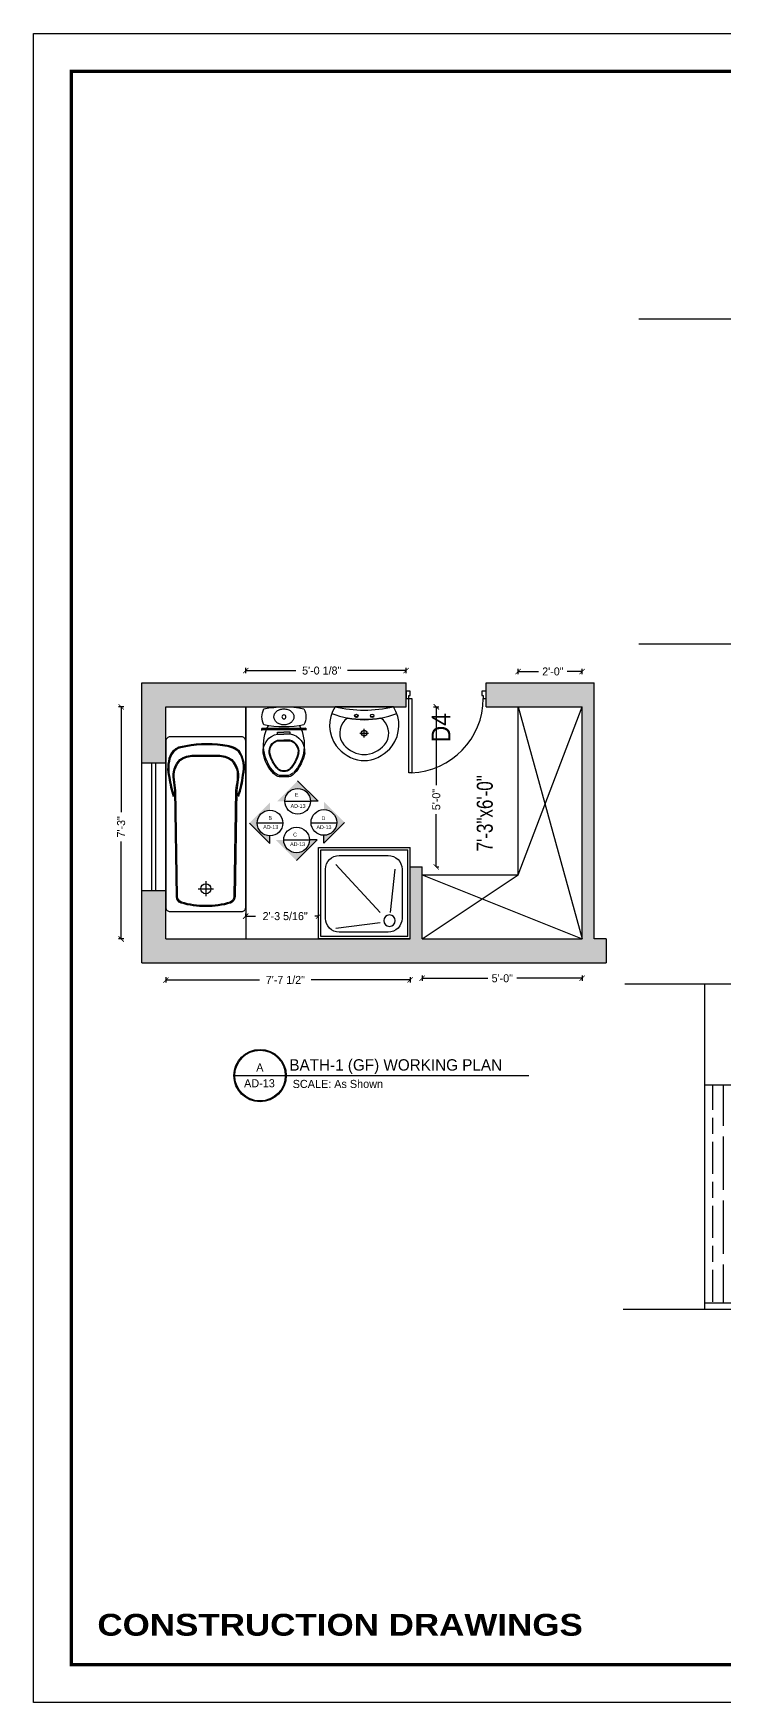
# Model space of a CAD drawing. Extents: x 10753 to 18704, y -5361 to 1140.
# Drawn here: x 13904 to 14163, y -3948 to -3322 of the extents above; entities that cross this region are included whole.
import ezdxf
from ezdxf.enums import TextEntityAlignment as Align

# ---------------------------------------------------------------- set-up
doc = ezdxf.new("R2010")
doc.units = 0
doc.header["$LTSCALE"] = 30
doc.header["$MEASUREMENT"] = 0
doc.header["$PDMODE"] = 3
doc.layers.get('0').update_dxf_attribs({"linetype": 'CONTINUOUS'})
doc.layers.get('DEFPOINTS').update_dxf_attribs({"linetype": 'CONTINUOUS'})
for name, color, linetype in [('BLOCK', 7, 'CONTINUOUS'), ('DIM', 6, 'CONTINUOUS'), ('DOOR', 4, 'CONTINUOUS'), ('furniture', 9, 'CONTINUOUS'), ('SEAL', 1, 'CONTINUOUS'), ('SLINE', 3, 'CONTINUOUS'), ('TEXT', 13, 'CONTINUOUS'), ('TEXTDW', 3, 'CONTINUOUS'), ('WALL', 2, 'CONTINUOUS'), ('Walls Hatch', 51, 'CONTINUOUS'), ('WINDOW', 5, 'CONTINUOUS'), ('WL', 9, 'CONTINUOUS')]:
    doc.layers.add(name, color=color, linetype=linetype)
doc.styles.add('EE', font='eurr____.ttf')
doc.styles.add('SMALL-DIM', font='stylu.ttf', dxfattribs={"height": 2})
doc.styles.get("Standard").update_dxf_attribs({"font": 'stylu.ttf', "height": 3})
doc.styles.add('STYLE3', font='ariblk.ttf', dxfattribs={"height": 1})
doc.dimstyles.new('D1', dxfattribs={"dimtxt": 6, "dimasz": 5, "dimexe": 1, "dimexo": 2, "dimgap": 1, "dimtad": 1, "dimdec": 4, "dimzin": 3, "dimdsep": 46, "dimlunit": 4, "dimtxsty": 'Standard', "dimcen": 3, "dimclrd": 7, "dimclre": 7, "dimclrt": 2, "dimadec": 0, "dimazin": 0, "dimtfac": 1, "dimtdec": 4, "dimtofl": 0, "dimtmove": 2, "dimatfit": 3, "dimfxl": 1, "dimfrac": 2, "dimtolj": 1, "dimtzin": 1, "dimarcsym": 0})

# ---------------------------------------------------------------- blocks, each defined once
blk = doc.blocks.new('D1')
for p, q in [((-3, 40.85), (-1.5, 40.85)), ((-3, 1.85), (-3, 40.85)), ((-1.5, 40.85), (-1.5, 1.85)), ((-40.5, 1.88), (-42, 1.88)), ((-42, 1.88), (-42, -1.88)), ((-40.5, 0.38), (-40.5, 1.88)), ((-39.75, 0.38), (-40.5, 0.38)), ((-39.75, -1.88), (-39.75, 0.38)), ((-1.5, 1.85), (-3, 1.85)), ((-2.25, 0.38), (-2.25, -1.88)), ((-1.5, 0.38), (-2.25, 0.38)), ((0, 1.88), (-1.5, 1.88)), ((-1.5, 1.88), (-1.5, 0.38)), ((0, -1.88), (0, 1.88)), ((-42, -1.88), (-39.75, -1.88)), ((-2.25, -1.88), (0, -1.88))]:
    blk.add_line(p, q)
blk.add_arc((-1.5, 1.88), 39, 91.84981, 180)
blk = doc.blocks.new('WINDOW')
for p, q in [((12, 0), (0, 0)), ((12, -3.75), (0, -3.75)), ((12, -5.25), (0, -5.25)), ((12, -9), (0, -9))]:
    blk.add_line(p, q)
blk = doc.blocks.new('A$C17367797')
at = {"color": 2}
for p, q in [((11.4, 10.32), (14.59, 10.32)), ((13, 8.73), (13, 11.92))]:
    blk.add_line(p, q, dxfattribs=at)
for points in [[(23.94, 20.16), (2.06, 20.16, 0.313319), (2.54, 5.54, 0.199679), (11.81, 0.07, 0.059042), (14.19, 0.07, 0.199679), (23.46, 5.54, 0.313319)], [(21.3, 6.91, 0.393124), (19.21, 15.96, -0.095727), (6.79, 15.96, 0.393124), (4.7, 6.91, 0.226359), (12.1, 2.33, 0.028741), (13, 2.28, 0.028741), (13.9, 2.33, 0.226359)]]:
    blk.add_lwpolyline(points, format="xyb", close=True)
for centre in [(10.05, 16.76), (15.98, 16.81)]:
    blk.add_circle(centre, 0.647)
blk.add_circle((13, 10.32), 1.06, dxfattribs=at)
for centre, radius, start, end in [((13, 69.54), 50.58, 257.50525, 282.49475), ((13, 48.1), 32.74, 248.16294, 291.83706), ((10.05, 17.72), 1.15, 235.92231, 304.07769), ((15.97, 17.76), 1.15, 236.72043, 304.87581)]:
    blk.add_arc(centre, radius, start, end)
blk = doc.blocks.new('W.C')
for p, q in [((-3.56, 25.29), (-3.82, 25.06)), ((1.87, 26.24), (-1.79, 26.26)), ((1.86, 25.74), (-1.79, 25.76)), ((3.89, 25.04), (3.64, 25.27)), ((-3.25, 24.9), (-3.45, 24.72)), ((-2.37, 12.76), (-0.03, 12.75)), ((0.04, 12.75), (2.37, 12.74)), ((-8.23, 8.82), (-8.23, 8.07)), ((8.27, 8.67), (-8.23, 8.71)), ((-8.23, 8.21), (8.27, 8.17)), ((-8.23, 7.96), (8.27, 7.92)), ((-2.37, 10.26), (-2.38, 9.51)), ((-2.38, 9.51), (-0.04, 9.5)), ((-2.37, 12.51), (-0.03, 12.5)), ((-2.37, 10.26), (-0.04, 10.25)), ((2.37, 12.49), (0.03, 12.5)), ((2.36, 10.24), (0.03, 10.25)), ((2.36, 9.49), (0.03, 9.5)), ((2.36, 10.24), (2.36, 9.49)), ((8.27, 8.02), (8.27, 8.77))]:
    blk.add_line(p, q)
blk.add_circle((0.01, 3.75), 0.75)
for centre, radius, start, end in [((7.64, 14.23), 15.77, 136.64147, 168.89213), ((-0.02, 20.87), 5.66, 108.18785, 128.72999), ((-0.02, 20.87), 5.16, 108.18785, 128.72999), ((0.07, 20.87), 5.16, 50.95184, 71.49397), ((0.07, 20.87), 5.66, 50.95184, 71.49397), ((-7.63, 14.28), 15.77, 10.78969, 43.04036), ((7.64, 14.23), 15.27, 136.64147, 208.02477), ((7.64, 14.23), 13.52, 136.64147, 166.79545), ((7.64, 14.23), 13.27, 136.64147, 166.79545), ((-0.02, 20.87), 3.41, 89.64851, 128.72999), ((-0.02, 20.87), 3.16, 89.64851, 128.72999), ((0.07, 20.87), 3.41, 50.95184, 90.03331), ((0.07, 20.87), 3.16, 50.95184, 90.03331), ((-7.63, 14.28), 13.27, 12.88638, 43.04036), ((-7.63, 14.28), 13.52, 12.88638, 43.04036), ((-7.63, 14.28), 15.27, 331.69896, 43.04036), ((-1.19, 16.67), 6.59, 174.76004, 259.63864), ((-1.19, 16.67), 4.34, 172.11064, 253.25358), ((-1.19, 16.67), 4.09, 171.63458, 253.25358), ((1.21, 16.66), 6.59, 280.04318, 4.92179), ((1.21, 16.66), 4.09, 286.42825, 8.04724), ((1.21, 16.66), 4.34, 286.42825, 7.57119), ((-1.86, 3.76), 6.38, 151.76843, 207.9134), ((-0.08, -30.37), 37.88, 78.41973, 101.2621), ((-0.26, 2.9), 3.81, 108.17461, 128.50072), ((0.01, 2.08), 4.67, 89.84091, 108.17461), ((0.01, 2.08), 4.67, 71.50722, 89.84091), ((0.28, 2.9), 3.81, 51.18111, 71.50722), ((1.89, 3.74), 6.38, 331.76843, 27.9134), ((0.11, 37.87), 37.88, 258.41973, 281.2621), ((-1.32, 3.75), 2.42, 152.46729, 179.84091), ((-1.32, 3.75), 2.42, 179.84091, 207.21454), ((-0.68, 3.42), 3.14, 128.50072, 152.46729), ((-0.68, 4.08), 3.14, 207.21454, 231.18111), ((-0.26, 4.6), 3.81, 231.18111, 251.50722), ((0.02, 5.42), 4.67, 251.50722, 269.84091), ((0.02, 5.42), 4.67, 269.84091, 288.17461), ((0.28, 4.6), 3.81, 288.17461, 308.50072), ((0.7, 4.08), 3.14, 308.50072, 332.46729), ((0.7, 3.42), 3.14, 27.21454, 51.18111), ((1.34, 3.75), 2.42, 359.84091, 27.21454), ((1.34, 3.75), 2.42, 332.46729, 359.84091)]:
    blk.add_arc(centre, radius, start, end)
blk = doc.blocks.new('SHAWER1')
for p, q in [((1, -1), (1, -41)), ((1, -1), (41, -1)), ((2, -2), (2, -40)), ((2, -2), (40, -2)), ((40, -40), (40, -2)), ((41, -41), (41, -1)), ((8, -14), (5.5, -33.5)), ((12.5, -9.5), (31.5, -7.5)), ((12.5, -14), (33.5, -33.5)), ((1, -41), (41, -41)), ((2, -40), (40, -40))]:
    blk.add_line(p, q)
blk.add_lwpolyline([(31.5, -4.5), (10, -4.5, 0.414214), (4, -10.5), (4, -32, 0.414214), (10, -38), (31.5, -38, 0.414214), (37.5, -32), (37.5, -10.5, 0.414214)], format="xyb", close=True)
blk.add_circle((9, -10), 2.5)
blk = doc.blocks.new('A$C1B687418')
at = {"color": 253}
for p, q in [((54.11, 14.95), (59.78, 14.95)), ((56.95, 12.12), (56.95, 17.78))]:
    blk.add_line(p, q, dxfattribs=at)
for points in [[(63.96, 0, 0.414214), (65.52, 1.55), (65.52, 28.34, 0.414214), (63.96, 29.9), (1.55, 29.9, 0.414214), (0, 28.34), (0, 1.55, 0.414214), (1.55, 0)], [(63.56, 14.95, -0.0883), (62.3, 5.7, -0.304104), (59.91, 4), (20.15, 3.38, -0.000256), (16.1, 2.86, -0.242291), (8.44, 5.23, -0.139311), (6.82, 10.41), (6.82, 14.95), (6.82, 19.48, -0.139311), (8.44, 24.67, -0.242291), (16.1, 27.04, -0.000256), (20.15, 26.52), (59.91, 25.9, -0.304104), (62.3, 24.19, -0.0883)], [(63.17, 14.95, -0.088354), (61.93, 5.83, -0.302678), (59.9, 4.39), (20.12, 3.77, -0.000258), (16.04, 3.25, -0.241252), (8.74, 5.48, -0.138051), (7.21, 10.42), (7.21, 19.48, -0.138051), (8.74, 24.42, -0.241252), (16.04, 26.65, -0.000258), (20.12, 26.13), (59.9, 25.51, -0.302678), (61.93, 24.06, -0.088354)]]:
    blk.add_lwpolyline(points, format="xyb", close=True, dxfattribs=at)
for points in [[(22.3, 27.28, 0.055529), (14.39, 29.14, 0.217297), (5.18, 27.44, 0.154429), (3, 21.31, 0.092378), (3.72, 5.49, 0.252343), (7.2, 1.45, 0.146648), (15.24, 1.05, 0.034689), (22.38, 2.74, -0.153822)], [(22.17, 26.91, 0.0557), (14.32, 28.75, 0.216411), (5.45, 27.16, 0.153411), (3.38, 21.27, 0.092513), (4.1, 5.57, 0.252239), (7.33, 1.82, 0.146838), (15.17, 1.43, 0.034761), (22.27, 3.12, 0.034761)]]:
    blk.add_lwpolyline(points, format="xyb", dxfattribs=at)
blk.add_circle((56.95, 14.95), 1.89, dxfattribs=at)
blk = doc.blocks.new('_ArchTick')
at = {"color": 0, "linetype": 'ByBlock', "const_width": 0.15}
blk.add_lwpolyline([(-0.5, -0.5), (0.5, 0.5)], dxfattribs=at)
blk = doc.blocks.new('*D232')
at = {"layer": 'DEFPOINTS', "color": 0, "transparency": 16777216}
for p in [(14010.46, -3652.87), (13983.14, -3661.41), (14010.46, -3661.41)]:
    blk.add_point(p, dxfattribs=at)
at = {"layer": 'DIM', "color": 4, "lineweight": -2, "transparency": 16777216}
for p, q in [((13983.14, -3652.87), (13983.14, -3651.87)), ((13983.14, -3652.87), (13986.81, -3652.87)), ((14010.46, -3652.87), (14009.07, -3652.87)), ((14010.46, -3652.87), (14010.46, -3651.87))]:
    blk.add_line(p, q, dxfattribs=at)
at = {"layer": 'DIM', "color": 4, "lineweight": -2, "transparency": 16777216, "xscale": 2, "yscale": 2, "zscale": 2, "rotation": 180}
blk.add_blockref('_ArchTick', (13983.14, -3652.87), dxfattribs=at)
at = {"layer": 'DIM', "color": 4, "lineweight": -2, "transparency": 16777216, "xscale": 2, "yscale": 2, "zscale": 2}
blk.add_blockref('_ArchTick', (14010.46, -3652.87), dxfattribs=at)
at = {"layer": 'DIM', "color": 4, "transparency": 16777216, "insert": (13997.94, -3652.87), "char_height": 3, "attachment_point": 5}
blk.add_mtext('\\A1;2\'-3 5/16"', dxfattribs=at)
blk = doc.blocks.new('*D233')
at = {"layer": 'DEFPOINTS', "color": 0, "transparency": 16777216}
for p in [(13953.25, -3574.41), (13936.47, -3661.41), (13953.25, -3661.41)]:
    blk.add_point(p, dxfattribs=at)
at = {"layer": 'DIM', "color": 4, "lineweight": -2, "transparency": 16777216}
for p, q in [((13937.47, -3574.41), (13935.47, -3574.41)), ((13936.47, -3574.41), (13936.47, -3613.92)), ((13936.47, -3661.41), (13936.47, -3624.86)), ((13937.47, -3661.41), (13935.47, -3661.41))]:
    blk.add_line(p, q, dxfattribs=at)
at = {"layer": 'DIM', "color": 4, "lineweight": -2, "transparency": 16777216, "xscale": 2, "yscale": 2, "zscale": 2}
for p, rotation in [((13936.47, -3574.41), 90), ((13936.47, -3661.41), 270)]:
    blk.add_blockref('_ArchTick', p, dxfattribs=dict(at, rotation=rotation))
at = {"layer": 'DIM', "color": 4, "transparency": 16777216, "insert": (13936.47, -3619.39), "char_height": 3, "attachment_point": 5, "rotation": 90}
blk.add_mtext('\\A1;7\'-3"', dxfattribs=at)
blk = doc.blocks.new('*D234')
at = {"layer": 'DEFPOINTS', "color": 0, "transparency": 16777216}
for p in [(14043.25, -3574.41), (14054.6, -3574.41), (14047, -3634.41)]:
    blk.add_point(p, dxfattribs=at)
at = {"layer": 'DIM', "color": 4, "lineweight": -2, "transparency": 16777216}
for p, q in [((14053.6, -3574.41), (14055.6, -3574.41)), ((14054.6, -3574.41), (14054.6, -3603.72)), ((14054.6, -3634.41), (14054.6, -3614.58)), ((14054.6, -3634.41), (14055.6, -3634.41))]:
    blk.add_line(p, q, dxfattribs=at)
at = {"layer": 'DIM', "color": 4, "lineweight": -2, "transparency": 16777216, "xscale": 2, "yscale": 2, "zscale": 2}
for p, rotation in [((14054.6, -3574.41), 90), ((14054.6, -3634.41), 270)]:
    blk.add_blockref('_ArchTick', p, dxfattribs=dict(at, rotation=rotation))
at = {"layer": 'DIM', "color": 4, "transparency": 16777216, "insert": (14054.6, -3609.15), "char_height": 3, "attachment_point": 5, "rotation": 90}
blk.add_mtext('\\A1;5\'-0"', dxfattribs=at)
blk = doc.blocks.new('*D235')
at = {"layer": 'DEFPOINTS', "color": 0, "transparency": 16777216}
for p in [(13983.14, -3560.81), (13983.14, -3574.41), (14043.25, -3574.41)]:
    blk.add_point(p, dxfattribs=at)
at = {"layer": 'DIM', "color": 4, "lineweight": -2, "transparency": 16777216}
for p, q in [((13983.14, -3561.81), (13983.14, -3559.81)), ((14043.25, -3561.81), (14043.25, -3559.81)), ((13983.14, -3560.81), (14001.97, -3560.81)), ((14043.25, -3560.81), (14021.31, -3560.81))]:
    blk.add_line(p, q, dxfattribs=at)
at = {"layer": 'DIM', "color": 4, "lineweight": -2, "transparency": 16777216, "xscale": 2, "yscale": 2, "zscale": 2, "rotation": 180}
blk.add_blockref('_ArchTick', (13983.14, -3560.81), dxfattribs=at)
at = {"layer": 'DIM', "color": 4, "lineweight": -2, "transparency": 16777216, "xscale": 2, "yscale": 2, "zscale": 2}
blk.add_blockref('_ArchTick', (14043.25, -3560.81), dxfattribs=at)
at = {"layer": 'DIM', "color": 4, "transparency": 16777216, "insert": (14011.64, -3560.81), "char_height": 3, "attachment_point": 5}
blk.add_mtext('\\A1;5\'-0 1/8"', dxfattribs=at)
blk = doc.blocks.new('*D236')
at = {"layer": 'DEFPOINTS', "color": 0, "transparency": 16777216}
for p in [(14109.25, -3561.15), (14085.25, -3574.41), (14109.25, -3574.41)]:
    blk.add_point(p, dxfattribs=at)
at = {"layer": 'DIM', "color": 4, "lineweight": -2, "transparency": 16777216}
for p, q in [((14085.25, -3562.15), (14085.25, -3560.15)), ((14109.25, -3562.15), (14109.25, -3560.15)), ((14085.25, -3561.15), (14092.89, -3561.15)), ((14109.25, -3561.15), (14103.69, -3561.15))]:
    blk.add_line(p, q, dxfattribs=at)
at = {"layer": 'DIM', "color": 4, "lineweight": -2, "transparency": 16777216, "xscale": 2, "yscale": 2, "zscale": 2, "rotation": 180}
blk.add_blockref('_ArchTick', (14085.25, -3561.15), dxfattribs=at)
at = {"layer": 'DIM', "color": 4, "lineweight": -2, "transparency": 16777216, "xscale": 2, "yscale": 2, "zscale": 2}
blk.add_blockref('_ArchTick', (14109.25, -3561.15), dxfattribs=at)
at = {"layer": 'DIM', "color": 4, "transparency": 16777216, "insert": (14098.29, -3561.15), "char_height": 3, "attachment_point": 5}
blk.add_mtext('\\A1;2\'-0"', dxfattribs=at)
blk = doc.blocks.new('*D237')
at = {"layer": 'DEFPOINTS', "color": 0, "transparency": 16777216}
for p in [(14049.25, -3661.41), (14109.25, -3661.41), (14109.25, -3676.16)]:
    blk.add_point(p, dxfattribs=at)
at = {"layer": 'DIM', "color": 4, "lineweight": -2, "transparency": 16777216}
for p, q in [((14049.25, -3675.16), (14049.25, -3677.16)), ((14049.25, -3676.16), (14073.9, -3676.16)), ((14109.25, -3676.16), (14084.76, -3676.16)), ((14109.25, -3675.16), (14109.25, -3677.16))]:
    blk.add_line(p, q, dxfattribs=at)
at = {"layer": 'DIM', "color": 4, "lineweight": -2, "transparency": 16777216, "xscale": 2, "yscale": 2, "zscale": 2, "rotation": 180}
blk.add_blockref('_ArchTick', (14049.25, -3676.16), dxfattribs=at)
at = {"layer": 'DIM', "color": 4, "lineweight": -2, "transparency": 16777216, "xscale": 2, "yscale": 2, "zscale": 2}
blk.add_blockref('_ArchTick', (14109.25, -3676.16), dxfattribs=at)
at = {"layer": 'DIM', "color": 4, "transparency": 16777216, "insert": (14079.33, -3676.16), "char_height": 3, "attachment_point": 5}
blk.add_mtext('\\A1;5\'-0"', dxfattribs=at)
blk = doc.blocks.new('*D238')
at = {"layer": 'DEFPOINTS', "color": 0, "transparency": 16777216}
for p in [(13953.25, -3661.41), (14044.75, -3661.41), (13953.25, -3676.79)]:
    blk.add_point(p, dxfattribs=at)
at = {"layer": 'DIM', "color": 4, "lineweight": -2, "transparency": 16777216}
for p, q in [((13953.25, -3675.79), (13953.25, -3677.79)), ((13953.25, -3676.79), (13988.3, -3676.79)), ((14044.75, -3676.79), (14007.72, -3676.79)), ((14044.75, -3675.79), (14044.75, -3677.79))]:
    blk.add_line(p, q, dxfattribs=at)
at = {"layer": 'DIM', "color": 4, "lineweight": -2, "transparency": 16777216, "xscale": 2, "yscale": 2, "zscale": 2, "rotation": 180}
blk.add_blockref('_ArchTick', (13953.25, -3676.79), dxfattribs=at)
at = {"layer": 'DIM', "color": 4, "lineweight": -2, "transparency": 16777216, "xscale": 2, "yscale": 2, "zscale": 2}
blk.add_blockref('_ArchTick', (14044.75, -3676.79), dxfattribs=at)
at = {"layer": 'DIM', "color": 4, "transparency": 16777216, "insert": (13998.01, -3676.79), "char_height": 3, "attachment_point": 5}
blk.add_mtext('\\A1;7\'-7 1/2"', dxfattribs=at)

msp = doc.modelspace()

# ---------------------------------------------------------------- hatches: boundary and pattern name
at = {"layer": 'DIM'}
for points in [[(14010.34994, -3609.81157), (14007.4367, -3609.81157, 0.414213562), (14002.62367, -3604.99854, 0.414213562), (13997.81065, -3609.81157), (13994.89741, -3609.81157), (14002.62367, -3602.0853)], [(13992.25443, -3625.68297), (13992.25443, -3622.76972, -0.414213562), (13987.44141, -3617.9567, -0.414213562), (13992.25443, -3613.14367), (13992.25443, -3610.23043), (13984.52817, -3617.9567)], [(14012.45081, -3625.46655), (14012.45081, -3622.55331, 0.414213562), (14017.26384, -3617.74029, 0.414213562), (14012.45081, -3612.92726), (14012.45081, -3610.01402), (14020.17708, -3617.74029)], [(14009.94338, -3624.31259), (14007.03014, -3624.31259, -0.414213562), (14002.21712, -3629.12562, -0.414213562), (13997.40409, -3624.31259), (13994.49085, -3624.31259), (14002.21712, -3632.03886)]]:
    msp.add_hatch(color=3, dxfattribs=at).paths.add_polyline_path(points)
at = {"layer": 'Walls Hatch'}
h = msp.add_hatch(color=51, dxfattribs=at)
h.dxf.hatch_style = 1
h.paths.add_polyline_path([(13944.24537, -3565.4068), (13944.24537, -3595.4068), (13953.24537, -3595.4068), (13953.24537, -3587.20177), (13953.24537, -3574.4068), (13996.91869, -3574.4068, -0.008726453), (13998.24064, -3574.4068), (14043.24537, -3574.4068), (14043.24537, -3565.4068)], flags=17)
h.paths.add_polyline_path([(13953.24537, -3661.4068), (13953.24537, -3643.4068), (13944.24537, -3643.4068), (13944.24537, -3670.4068), (14118.24537, -3670.4068), (14118.24537, -3661.4068), (14113.74537, -3661.4068), (14113.74537, -3565.4068), (14073.24537, -3565.4068), (14073.24537, -3574.4068), (14109.24537, -3574.4068), (14109.24537, -3661.4068), (14049.24537, -3661.4068), (14049.24537, -3634.4068), (14044.74537, -3634.4068), (14044.74537, -3661.4068), (14010.45966, -3661.4068)])

# ---------------------------------------------------------------- linework, layer by layer
at = {"layer": 'BLOCK', "color": 7}
for p, q in [((14085.24537, -3574.4068), (14109.24537, -3661.4068)), ((14085.24537, -3637.4068), (14109.24537, -3574.4068)), ((14085.24537, -3637.4068), (14085.24537, -3574.4068)), ((14049.24537, -3637.4068), (14109.24537, -3661.4068)), ((14049.24537, -3661.4068), (14085.24537, -3637.4068)), ((14049.24537, -3637.4068), (14085.24537, -3637.4068))]:
    msp.add_line(p, q, dxfattribs=at)
at = {"layer": 'DIM'}
msp.add_line((13983.14284, -3589.43504), (13983.14284, -3574.4068), dxfattribs=at)
at = {"layer": 'DIM', "color": 3}
for p, q in [((14010.34994, -3609.81157), (14002.62367, -3602.0853)), ((13997.81065, -3609.81157), (14007.4367, -3609.81157)), ((14010.34994, -3609.81157), (14007.4367, -3609.81157)), ((13992.25443, -3625.68297), (13984.52817, -3617.9567)), ((13997.05014, -3618.00546), (13987.42409, -3618.00546)), ((13992.25443, -3625.68297), (13992.25443, -3622.76972)), ((14017.28656, -3618.00546), (14007.66051, -3618.00546)), ((14012.45081, -3625.46655), (14020.17708, -3617.74029)), ((13997.40409, -3624.31259), (14007.03014, -3624.31259)), ((14009.94338, -3624.31259), (14002.21712, -3632.03886)), ((14009.94338, -3624.31259), (14007.03014, -3624.31259))]:
    msp.add_line(p, q, dxfattribs=at)
for centre in [(14002.62367, -3609.81157), (13992.25443, -3617.9567), (14012.45081, -3617.74029), (14002.21712, -3624.31259)]:
    msp.add_circle(centre, 4.81302, dxfattribs=at)
at = {"layer": 'furniture', "color": 2}
msp.add_line((14012.45081, -3625.46655), (14012.45081, -3622.55331), dxfattribs=at)
at = {"layer": 'SEAL', "color": 1}
msp.add_lwpolyline([(14835.59207, -3321.94161), (14835.59207, -3947.68257), (13903.5709, -3947.68257), (13903.5709, -3321.94161)], close=True, dxfattribs=at)
at = {"layer": 'SLINE'}
msp.add_line((13978.71991, -3712.63337), (14089.25512, -3712.63337), dxfattribs=at)
for radius in [9.81095, 9.47309]:
    msp.add_circle((13988.53086, -3712.63337), radius, dxfattribs=at)
at = {"layer": 'WALL', "color": 9}
for p, q in [((14130.56178, -3428.89906), (14323.5385, -3428.89906)), ((14333.6043, -3550.89906), (14130.56178, -3550.89906)), ((14125.2935, -3678.27609), (14311.1951, -3678.27609)), ((14155.1951, -3800.27609), (14155.1951, -3678.27609)), ((14321.26091, -3800.27609), (14124.64121, -3800.27609)), ((14333.98031, -3800.27609), (14133.92927, -3800.27609))]:
    msp.add_line(p, q, dxfattribs=at)
at = {"layer": 'WALL', "color": 3}
for p, q in [((14336.5563, -3550.89906), (14149.68338, -3550.89906)), ((14179.1951, -3716.27609), (14155.1951, -3716.27609)), ((14158.27962, -3725.4574), (14158.27962, -3716.27609)), ((14162.27962, -3731.4574), (14162.27962, -3716.27609)), ((14158.27962, -3734.4574), (14158.27962, -3728.4574)), ((14162.27962, -3755.4574), (14162.27962, -3735.4574)), ((14158.27962, -3749.4574), (14158.27962, -3737.4574)), ((14158.27962, -3758.4574), (14158.27962, -3752.4574)), ((14162.27962, -3779.4574), (14162.27962, -3759.4574)), ((14158.27962, -3773.4574), (14158.27962, -3761.4574)), ((14158.27962, -3782.4574), (14158.27962, -3776.4574)), ((14158.27962, -3797.4574), (14158.27962, -3785.4574)), ((14162.27962, -3797.99077), (14162.27962, -3783.4574)), ((14215.1951, -3797.99077), (14155.1951, -3797.99077))]:
    msp.add_line(p, q, dxfattribs=at)
at = {"layer": 'WALL'}
for p, q in [((13944.24537, -3565.4068), (14043.24537, -3565.4068)), ((13944.24537, -3595.4068), (13944.24537, -3565.4068)), ((14043.24537, -3574.4068), (14043.24537, -3565.4068)), ((14073.24537, -3574.4068), (14073.24537, -3565.4068)), ((14073.24537, -3565.4068), (14113.74537, -3565.4068)), ((14113.74537, -3661.4068), (14113.74537, -3565.4068)), ((13953.24537, -3574.4068), (14043.24537, -3574.4068)), ((13953.24537, -3595.4068), (13953.24537, -3574.4068)), ((13983.14284, -3574.4068), (13983.14284, -3661.4068)), ((14073.24537, -3574.4068), (14109.24537, -3574.4068)), ((14109.24537, -3661.4068), (14109.24537, -3574.4068)), ((13944.24537, -3595.4068), (13953.24537, -3595.4068)), ((14044.74537, -3634.4068), (14049.24537, -3634.4068)), ((14044.74537, -3661.4068), (14044.74537, -3634.4068)), ((14049.24537, -3661.4068), (14049.24537, -3634.4068)), ((13953.24537, -3643.4068), (13944.24537, -3643.4068)), ((13944.24537, -3670.4068), (13944.24537, -3643.4068)), ((13953.24537, -3661.4068), (13953.24537, -3643.4068)), ((13953.24537, -3661.4068), (14044.74537, -3661.4068)), ((14049.24537, -3661.4068), (14109.24537, -3661.4068)), ((14118.24537, -3661.4068), (14113.74537, -3661.4068)), ((14118.24537, -3661.4068), (14118.24537, -3670.4068)), ((13944.24537, -3670.4068), (14118.24537, -3670.4068))]:
    msp.add_line(p, q, dxfattribs=at)
at = {"layer": 'WL', "const_width": 1.18512}
msp.add_lwpolyline([(14821.37068, -3336.16299), (14821.37068, -3933.46118), (13917.79228, -3933.46118), (13917.79228, -3336.16299)], close=True, dxfattribs=at)

# ---------------------------------------------------------------- block references
at = {"rotation": 270}
msp.add_blockref('A$C1B687418', (13953.24537, -3585.64731), dxfattribs=at)
at = {"xscale": -0.8571428571431169, "yscale": 0.8571428571431169, "zscale": 0.8571428571428571, "rotation": 270}
msp.add_blockref('SHAWER1', (14045.60252, -3662.26394), dxfattribs=at)
at = {"layer": 'DOOR', "xscale": 0.7142857142857143, "yscale": 0.7142857142857143, "zscale": 0.7142857142857143, "rotation": 180}
msp.add_blockref('D1', (14043.24537, -3569.9068), dxfattribs=at)
at = {"layer": 'furniture', "xscale": -1, "rotation": 180}
msp.add_blockref('W.C', (13997.4745, -3574.40117), dxfattribs=at)
at = {"layer": 'furniture', "ltscale": 5}
msp.add_blockref('A$C17367797', (14014.57688, -3594.56894), dxfattribs=at)
at = {"layer": 'WINDOW', "xscale": 4, "zscale": 4, "rotation": 270}
msp.add_blockref('WINDOW', (13953.24537, -3595.4068), dxfattribs=at)

# ---------------------------------------------------------------- texts
at = {"layer": 'DIM', "color": 3, "attachment_point": 1, "style": 'EE'}
for s, insert, char_height in [('E', (14001.61105, -3606.68147), 1.43439), ('B', (13991.66348, -3615.36792), 1.43439), ('AD-13', (13999.97395, -3610.8468), 1.434393), ('D', (14011.56449, -3615.42083), 1.43439), ('AD-13', (13989.72721, -3618.73595), 1.434393), ('C', (14000.93977, -3621.58945), 1.43439), ('AD-13', (14009.67474, -3618.77789), 1.434393), ('AD-13', (13999.80597, -3625.15635), 1.434393)]:
    msp.add_mtext_dynamic_manual_height_columns(s, width=5.1527889, gutter_width=45, heights=[0], dxfattribs=dict(at, insert=insert, char_height=char_height))
at = {"layer": 'SLINE', "style": 'SMALL-DIM'}
for s, height, p in [('A', 3.0375, (13987.10099, -3711.10261)), ('BATH-1 (GF) WORKING PLAN', 4.2757912, (13999.51397, -3710.77028, 0.04541)), ('AD-13', 3.0375, (13982.53814, -3717.02875)), ('SCALE: As Shown', 3.0375, (14000.75507, -3717.27926, 0.06863))]:
    msp.add_text(s, height=height, dxfattribs=at).set_placement(p)
at = {"layer": 'TEXT', "width": 0.794151}
msp.add_text('7\'-3"x6\'-0"', height=6, rotation=90, dxfattribs=at).set_placement((14075.74736, -3628.59733))
at = {"layer": 'TEXTDW', "width": 0.918649}
msp.add_text('D4', height=7, rotation=90, dxfattribs=at).set_placement((14059.84938, -3587.6968))
at = {"layer": 'WALL', "color": 1, "style": 'STYLE3'}
msp.add_text('CONSTRUCTION DRAWINGS', height=8.1942469, dxfattribs=at).set_placement((14018.5325, -3922.59538), align=Align.CENTER)

# ---------------------------------------------------------------- dimensions: what is measured, and where the dimension line sits
at = {"layer": 'DIM'}
for base, p1, p2, picture, middle in [((13983.14284, -3560.809), (14043.24537, -3574.4068), (13983.14284, -3574.4068), '*D235', (14011.63674, -3560.809)), ((14109.24537, -3561.15246), (14085.24537, -3574.4068), (14109.24537, -3574.4068), '*D236', (14098.29184, -3561.15246)), ((14010.45966, -3652.87322), (13983.14284, -3661.4068), (14010.45966, -3661.4068), '*D232', (13997.94162, -3652.87322)), ((13953.24537, -3676.78987), (14044.74537, -3661.4068), (13953.24537, -3661.4068), '*D238', (13998.01127, -3676.78987)), ((14109.24537, -3676.16084), (14049.24537, -3661.4068), (14109.24537, -3661.4068), '*D237', (14079.32535, -3676.16084))]:
    dim = msp.add_linear_dim(base=base, p1=p1, p2=p2, dimstyle='D1', override={"dimtxt": 3, "dimasz": 2, "dimexo": 9, "dimblk": 'ArchTick', "dimclrd": 4, "dimclre": 4, "dimclrt": 4, "dimldrblk": 'ArchTick', "dimfxlon": 1}, dxfattribs=at)
    dim.commit()
    dim.dimension.update_dxf_attribs({"geometry": picture, "text_midpoint": middle, "dimtype": 160})
for base, p1, p2, picture, middle in [((13936.47007, -3661.4068), (13953.24537, -3574.4068), (13953.24537, -3661.4068), '*D233', (13936.47007, -3619.39082)), ((14054.6023, -3574.4068), (14046.99537, -3634.4068), (14043.24537, -3574.4068), '*D234', (14054.6023, -3609.15088))]:
    dim = msp.add_linear_dim(base=base, p1=p1, p2=p2, angle=90, dimstyle='D1', override={"dimtxt": 3, "dimasz": 2, "dimexo": 9, "dimblk": 'ArchTick', "dimclrd": 4, "dimclre": 4, "dimclrt": 4, "dimldrblk": 'ArchTick', "dimfxlon": 1}, dxfattribs=at)
    dim.commit()
    dim.dimension.update_dxf_attribs({"geometry": picture, "text_midpoint": middle, "dimtype": 160})

doc.saveas('drawing.dxf')
